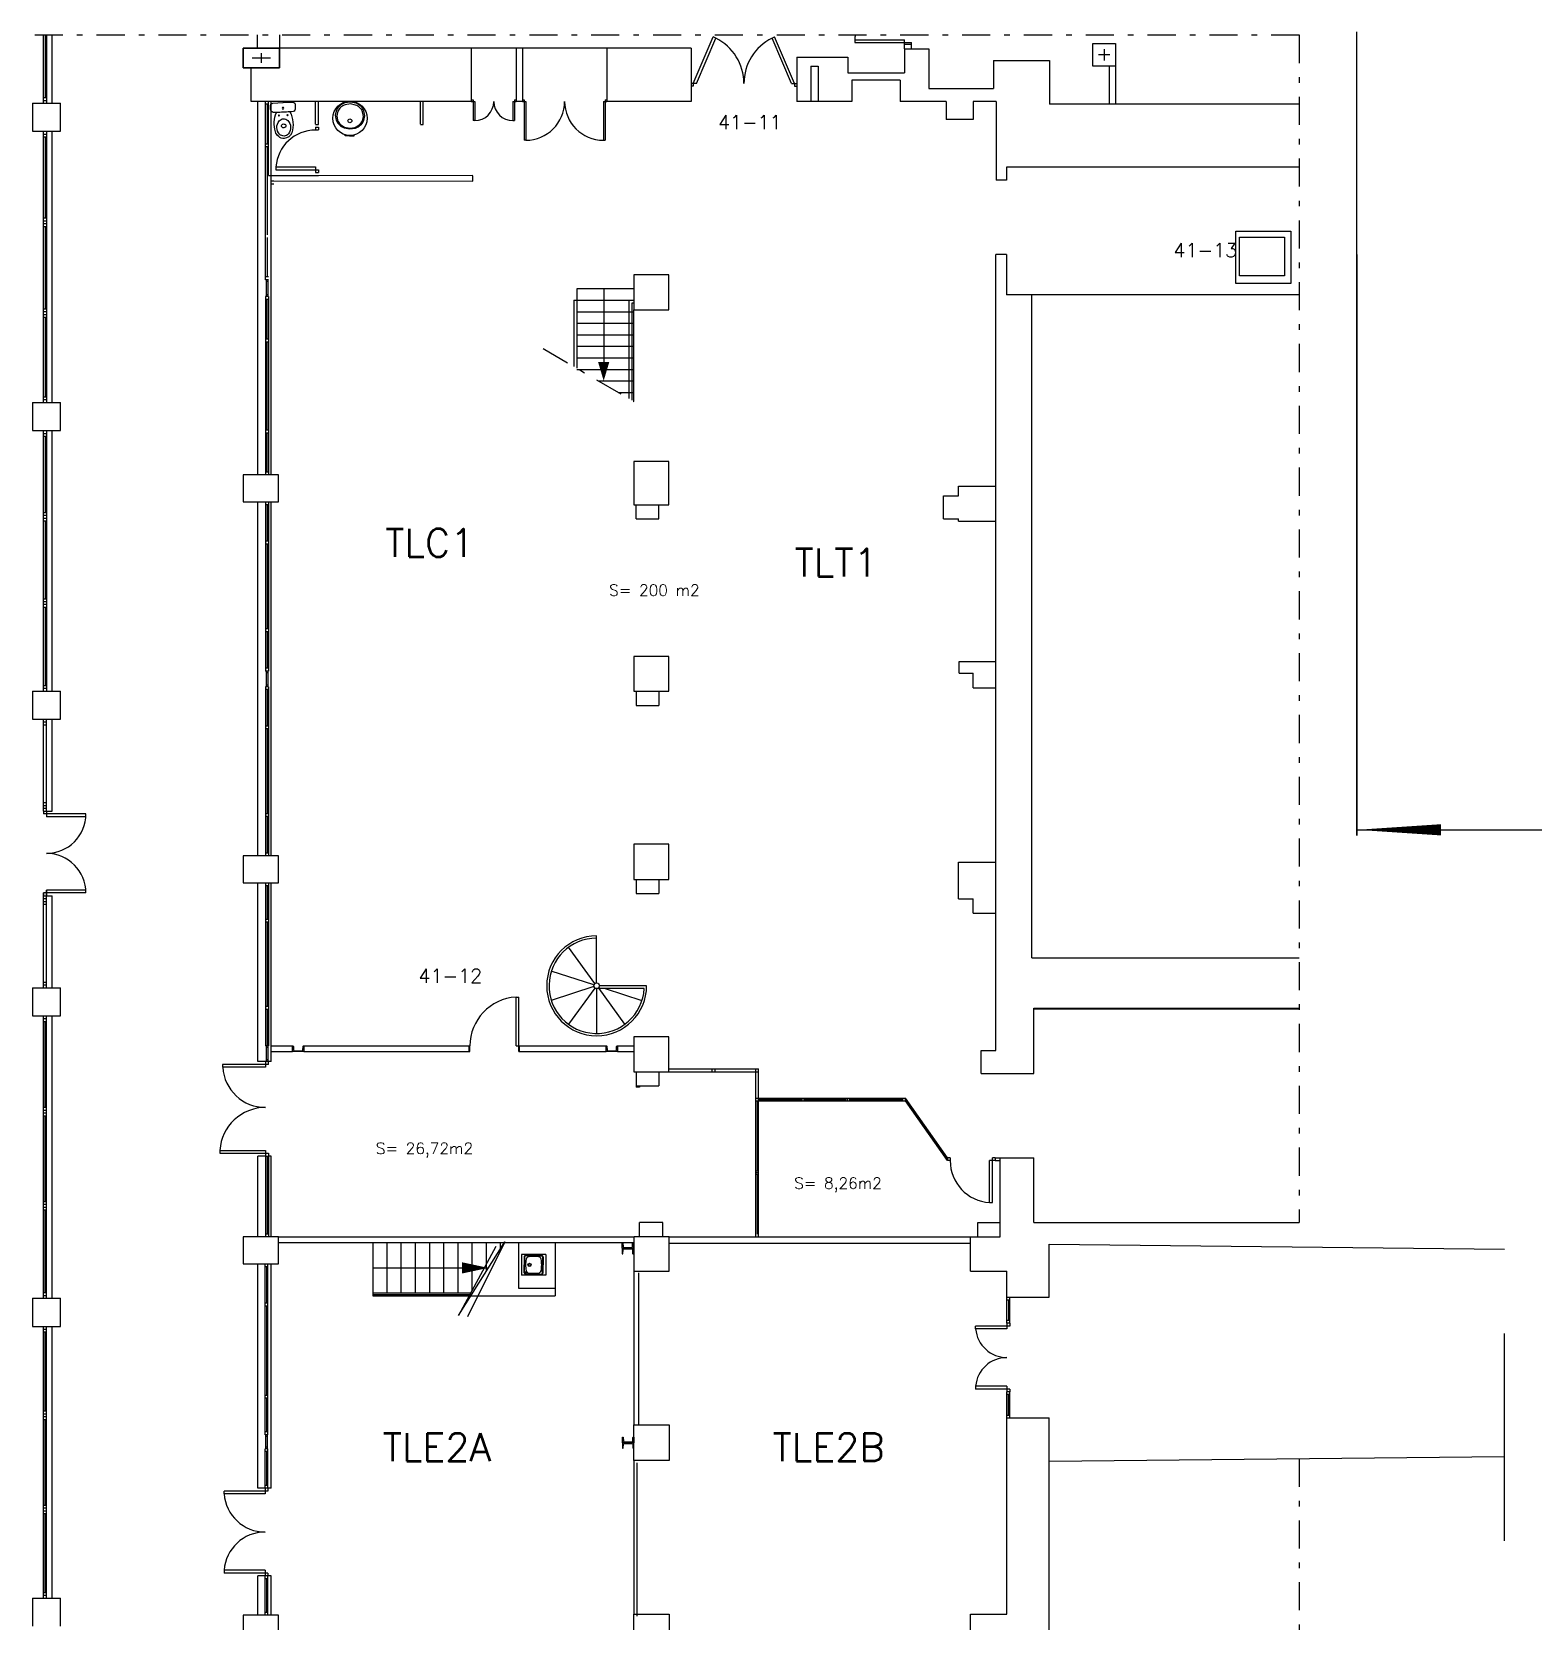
# Model space of a CAD drawing. Extents: x 546 to 754, y 37 to 203.
# Drawn here: x 584.58 to 611.29, y 174.6 to 202.89 of the extents above; entities that cross this region are included whole.
import ezdxf

# ---------------------------------------------------------------- set-up
doc = ezdxf.new("R2010")
doc.units = 0
doc.header["$MEASUREMENT"] = 0
doc.linetypes.add('TRAZO_Y_PUNTO', pattern=[1, 0.5, -0.25, 0, -0.25])
doc.layers.get('0').update_dxf_attribs({"linetype": 'CONTINUOUS'})
for name, color, linetype in [('ESCALERA', 4, 'CONTINUOUS'), ('MURO', 1, 'CONTINUOUS'), ('PILAR', 6, 'CONTINUOUS'), ('PORTA', 5, 'CONTINUOUS'), ('PUERTA', 5, 'CONTINUOUS'), ('SANITARIS', 4, 'CONTINUOUS'), ('SUP', 7, 'CONTINUOUS'), ('TABI', 3, 'CONTINUOUS'), ('TABIQUE', 3, 'CONTINUOUS'), ('VENTANA', 2, 'CONTINUOUS')]:
    doc.layers.add(name, color=color, linetype=linetype)
doc.styles.add('ROMANS8', font='simplex.shx')
doc.styles.add('SIMPLEX', font='simplex.shx')
doc.styles.get("Standard").update_dxf_attribs({"font": 'simplex.shx'})

# ---------------------------------------------------------------- blocks, each defined once
blk = doc.blocks.new('PILAR')
for p, q in [((-0.5, 0.5), (-0.5, -0.5)), ((0.5, 0.5), (-0.5, 0.5)), ((0.5, -0.5), (0.5, 0.5)), ((-0.25, 0), (0.25, 0)), ((0, -0.25), (0, 0.25)), ((-0.5, -0.5), (0.5, -0.5))]:
    blk.add_line(p, q)
blk.add_3dface([(0.5, -0.5, 1), (-0.5, -0.5, 1), (-0.5, 0.5, 1), (0.5, 0.5, 1)])
blk = doc.blocks.new('UPN')
blk.add_lwpolyline([(0, 0), (0.0005, 0), (0.0005, 0.00002, 0.391021), (0.00046, 0.00007), (0.00014, 0.00009, -0.391021), (0.00006, 0.00018), (0.00006, 0.00082, -0.391021), (0.00014, 0.00091), (0.00046, 0.00093, 0.391021), (0.0005, 0.00098), (0.0005, 0.001), (0, 0.001), (0, 0)], format="xyb", close=True)
blk = doc.blocks.new('013105')
for p, q in [((-0.32, 0), (0.32, 0)), ((-0.32, -0.55), (-0.32, 0)), ((0.32, -0.55), (0.32, 0)), ((-0.248, -0.066), (-0.248, -0.275)), ((-0.248, -0.484), (-0.248, -0.275)), ((-0.237, -0.066), (-0.237, -0.275)), ((-0.237, -0.484), (-0.237, -0.275)), ((0.038, -0.022), (-0.204, -0.022)), ((0.038, -0.033), (-0.204, -0.033)), ((0.038, -0.022), (0.204, -0.022)), ((0.038, -0.033), (0.204, -0.033)), ((0.237, -0.066), (0.237, -0.275)), ((0.237, -0.484), (0.237, -0.275)), ((0.248, -0.066), (0.248, -0.275)), ((0.248, -0.484), (0.248, -0.275)), ((-0.32, -0.55), (0.32, -0.55)), ((0.038, -0.517), (-0.204, -0.517)), ((0.038, -0.528), (-0.204, -0.528)), ((0.038, -0.517), (0.204, -0.517)), ((0.038, -0.528), (0.204, -0.528))]:
    blk.add_line(p, q)
for centre, radius in [((0.107, -0.275), 0.0418), ((0.107, -0.275), 0.0303), ((0.207, -0.073), 0.0209)]:
    blk.add_circle(centre, radius)
for centre, radius, start, end in [((-0.204, -0.066), 0.044, 90, 180), ((-0.204, -0.066), 0.033, 90, 180), ((0.612, -0.275), 0.825, 169.6188, 180), ((0.612, -0.275), 0.825, 180, 190.3812), ((-0.118, -0.141), 0.0825, 97.23, 169.6188), ((0.021, -1.771), 1.718, 89.9987, 95.0083), ((0.022, -0.878), 0.825, 82.77, 90), ((0.115, -0.141), 0.0825, 10.3812, 82.77), ((-0.615, -0.275), 0.825, 0, 10.3812), ((-0.615, -0.275), 0.825, 349.6188, 0), ((0.204, -0.066), 0.044, 0, 90), ((0.204, -0.066), 0.033, 0, 90), ((-0.204, -0.484), 0.044, 180, 270), ((-0.204, -0.484), 0.033, 180, 270), ((-0.118, -0.409), 0.0825, 190.3812, 262.77), ((0.021, 1.221), 1.718, 264.9917, 270.0013), ((0.022, 0.328), 0.825, 270, 277.23), ((0.115, -0.409), 0.0825, 277.23, 349.6188), ((0.204, -0.484), 0.044, 270, 0), ((0.204, -0.484), 0.033, 270, 0)]:
    blk.add_arc(centre, radius, start, end)
blk = doc.blocks.new('SANIA045')
blk.add_lwpolyline([(-0.176, -0.001, 0.467994), (-0.22, -0.062), (-0.219, -0.11, 0.362266), (-0.177, -0.168, 0.003061), (-0.12, -0.17, 0.200943), (-0.14, -0.545, 0.287945), (0, -0.64, 0.345667), (0.15, -0.513, 0.183095), (0.12, -0.17, 0.003061), (0.177, -0.168, 0.362197), (0.219, -0.11), (0.22, -0.062, 0.467968), (0.176, -0.001), (0, 0), (-0.176, -0.001)], format="xyb", close=True)
for centre, radius in [((-0.077, -0.228), 0.01), ((0, -0.101), 0.015), ((0, -0.101), 0.015), ((0.077, -0.228), 0.01)]:
    blk.add_circle(centre, radius)
for centre, radius, start, end in [((0.048, 4.524), 4.697, 267.947, 269.4107), ((-0.048, 4.524), 4.697, 270.5893, 272.0531), ((0.056, -0.442), 0.179, 137.9157, 221.6581), ((0.003, -0.483), 0.113, 224.1157, 268.6031), ((0.004, -0.404), 0.115, 91.7437, 134.6177), ((-0.007, -0.416), 0.0338, 116.4439, 162.0713), ((0.004, -0.409), 0.0434, 175.6422, 265.2374), ((0.012, -0.499), 0.118, 95.6646, 106.8515), ((-0.004, -0.404), 0.115, 45.3823, 88.2563), ((-0.012, -0.499), 0.118, 73.1485, 84.3354), ((-0.004, -0.409), 0.0434, 274.7626, 4.3578), ((-0.003, -0.483), 0.113, 271.3969, 315.8843), ((0.007, -0.416), 0.0338, 17.9287, 63.5561), ((-0.056, -0.442), 0.179, 318.3419, 42.0843)]:
    blk.add_arc(centre, radius, start, end)
blk.add_attdef('CODIGO', (-0.009, -0.013), '', height=0.000001)
blk = doc.blocks.new('SANLB060')
at = {"color": 0, "linetype": 'ByBlock'}
for p, q in [((0, 0), (-0.079, 0)), ((-0.079, 0), (-0.079, -0.022)), ((0, 0), (0.079, 0)), ((0.079, 0), (0.08, 0)), ((0.079, 0), (0.079, -0.022))]:
    blk.add_line(p, q, dxfattribs=at)
for points in [[(0, -0.122), (-0.102, -0.139, 0.094786), (-0.187, -0.19, 0.10165), (-0.25, -0.275), (-0.266, -0.359), (-0.247, -0.449, 0.10165), (-0.191, -0.529, 0.094786), (-0.107, -0.582), (-0.005, -0.601), (0.097, -0.584, 0.094786), (0.182, -0.533, 0.10165), (0.24, -0.455), (0.261, -0.364), (0.242, -0.273, 0.10165), (0.185, -0.194, 0.094786), (0.102, -0.141)], [(0, -0.136), (-0.092, -0.152, 0.094786), (-0.168, -0.198, 0.10165), (-0.225, -0.274), (-0.239, -0.349), (-0.223, -0.431, 0.10165), (-0.172, -0.503, 0.094786), (-0.096, -0.55), (-0.005, -0.568), (0.087, -0.552, 0.094786), (0.164, -0.507, 0.10165), (0.216, -0.436), (0.235, -0.355), (0.218, -0.273, 0.10165), (0.167, -0.201, 0.094786), (0.092, -0.154)]]:
    blk.add_lwpolyline(points, format="xyb", close=True, dxfattribs=at)
for centre, radius in [((-0.001, -0.312), 0.306), ((0, -0.267), 0.0347)]:
    blk.add_circle(centre, radius, dxfattribs=at)

msp = doc.modelspace()

# ---------------------------------------------------------------- linework, layer by layer
at = {"linetype": 'TRAZO_Y_PUNTO'}
for p, q in [((583.53, 202.83), (607.126, 202.83)), ((607.126, 202.83), (607.126, 181.7)), ((593.677, 197.248), (595.286, 196.309)), ((607.126, 177.497), (607.126, 163.311))]:
    msp.add_line(p, q, dxfattribs=at)
msp.add_line((608.152, 188.685), (613.793, 188.685))
msp.add_lwpolyline([(608.152, 188.685, 0, 0.2, 0), (609.652, 188.685, 0.2, 0.2, 0)], format="xyseb")
at = {"layer": 'ESCALERA'}
for p, q in [((594.277, 198.313), (594.277, 196.898)), ((595.282, 198.313), (594.277, 198.313)), ((594.752, 198.313), (594.752, 197.01)), ((594.222, 198.108), (595.282, 198.108)), ((594.222, 198.108), (594.222, 196.93)), ((595.202, 198.108), (595.282, 198.108)), ((595.202, 198.108), (595.202, 196.358)), ((595.282, 198.058), (595.252, 198.058)), ((595.252, 198.058), (595.252, 196.329)), ((594.272, 197.903), (595.282, 197.903)), ((594.272, 197.698), (595.281, 197.698)), ((595.282, 197.94), (595.282, 196.312)), ((594.272, 197.493), (595.281, 197.493)), ((594.272, 197.289), (595.281, 197.289)), ((594.272, 197.084), (595.281, 197.084)), ((594.272, 196.879), (595.28, 196.879)), ((594.661, 196.674), (595.28, 196.674)), ((595.012, 196.469), (595.28, 196.469)), ((594.627, 185.96), (594.627, 186.799)), ((594.597, 185.951), (594.128, 186.596)), ((594.579, 185.926), (593.82, 186.172)), ((594.579, 185.895), (593.82, 185.648)), ((594.597, 185.87), (594.128, 185.224)), ((595.473, 185.86), (594.627, 185.86)), ((594.627, 185.86), (594.627, 185.062)), ((594.663, 185.86), (595.125, 185.224)), ((595.515, 185.91), (594.677, 185.91)), ((594.781, 185.86), (595.433, 185.648)), ((590.647, 181.34), (590.647, 180.39)), ((590.647, 181.34), (590.647, 180.39)), ((590.899, 180.44), (590.899, 181.34)), ((591.151, 180.44), (591.151, 181.34)), ((591.404, 180.44), (591.404, 181.34)), ((591.656, 180.44), (591.656, 181.34)), ((591.908, 180.44), (591.908, 181.34)), ((592.161, 180.44), (592.161, 181.34)), ((592.167, 180.04), (592.991, 181.356)), ((592.991, 181.356), (592.331, 180.019)), ((592.413, 180.494), (592.413, 181.34)), ((592.665, 180.835), (592.665, 181.34)), ((592.918, 181.239), (592.918, 181.34)), ((592.834, 181.27), (592.167, 180.04)), ((590.647, 180.89), (592.699, 180.89)), ((592.384, 180.44), (590.647, 180.44)), ((592.368, 180.41), (590.647, 180.41)), ((590.899, 180.39), (590.899, 180.41)), ((591.151, 180.39), (591.151, 180.41)), ((591.404, 180.39), (591.404, 180.41)), ((591.656, 180.39), (591.656, 180.41)), ((591.908, 180.39), (591.908, 180.41)), ((592.161, 180.39), (592.161, 180.41))]:
    msp.add_line(p, q, dxfattribs=at)
for points in [[(594.752, 196.674, 0, 0.2, 0), (594.752, 197.01, 0.2, 0.2, 0)], [(592.699, 180.89, 0, 0.2, 0), (592.232, 180.89, 0.2, 0.2, 0)]]:
    msp.add_lwpolyline(points, format="xyseb", dxfattribs=at)
msp.add_circle((594.627, 185.91), 0.05, dxfattribs=at)
for radius, end in [(0.889, 360), (0.848, 356.6201)]:
    msp.add_arc((594.627, 185.91), radius, 90, end, dxfattribs=at)
at = {"layer": 'MURO'}
for p, q in [((588.587, 202.83), (588.587, 202.595)), ((588.987, 202.83), (588.987, 202.595)), ((596.287, 202.595), (588.987, 202.595)), ((596.287, 202.595), (588.987, 202.595)), ((596.307, 202.595), (588.987, 202.595)), ((592.397, 202.595), (592.397, 201.645)), ((593.197, 202.595), (593.197, 201.645)), ((593.307, 202.595), (593.307, 201.645)), ((594.807, 202.595), (594.807, 201.645)), ((596.307, 202.595), (596.307, 201.645)), ((600.107, 202.585), (600.537, 202.585)), ((600.107, 202.585), (600.107, 202.155)), ((600.107, 202.585), (600.537, 202.585)), ((600.107, 202.585), (600.107, 202.155)), ((600.537, 202.585), (600.537, 201.875)), ((600.537, 202.585), (600.537, 201.875)), ((588.477, 201.645), (588.477, 202.245)), ((598.187, 202.435), (598.187, 201.645)), ((598.187, 202.435), (599.097, 202.435)), ((598.187, 202.435), (599.097, 202.435)), ((598.437, 202.275), (598.437, 201.645)), ((598.437, 202.275), (598.567, 202.275)), ((598.567, 202.275), (598.567, 201.645)), ((599.097, 202.435), (599.097, 202.155)), ((599.097, 202.435), (599.097, 202.155)), ((601.687, 202.375), (602.687, 202.375)), ((601.687, 202.375), (601.687, 201.875)), ((601.687, 202.375), (602.687, 202.375)), ((601.687, 202.375), (601.687, 201.875)), ((602.687, 202.375), (602.687, 201.595)), ((602.687, 202.375), (602.687, 201.595)), ((599.097, 202.155), (600.107, 202.155)), ((599.097, 202.155), (600.107, 202.155)), ((599.167, 202.025), (599.167, 201.645)), ((600.027, 202.025), (599.167, 202.025)), ((600.027, 202.025), (600.027, 201.645)), ((600.537, 201.875), (601.687, 201.875)), ((600.537, 201.875), (601.687, 201.875)), ((592.397, 201.645), (588.477, 201.645)), ((588.597, 195), (588.597, 201.645)), ((588.837, 195), (588.837, 201.645)), ((593.307, 201.645), (593.197, 201.645)), ((596.307, 201.645), (594.807, 201.645)), ((599.167, 201.645), (598.187, 201.645)), ((600.847, 201.645), (600.027, 201.645)), ((600.847, 201.645), (600.847, 201.325)), ((601.737, 201.645), (601.327, 201.645)), ((601.327, 201.645), (601.327, 201.325)), ((601.737, 201.645), (601.737, 200.245)), ((605.417, 201.595), (602.687, 201.595)), ((607.126, 201.595), (602.687, 201.595)), ((601.327, 201.325), (600.847, 201.325)), ((601.917, 200.245), (601.737, 200.245)), ((601.917, 200.475), (601.917, 200.245)), ((607.126, 200.475), (601.917, 200.475)), ((601.917, 198.925), (601.727, 198.925)), ((601.727, 184.76), (601.727, 198.925)), ((601.917, 198.925), (601.917, 198.205)), ((608.152, 198.925), (608.152, 188.585)), ((595.912, 198.56), (595.287, 198.56)), ((595.287, 198.56), (595.287, 197.94)), ((595.912, 197.94), (595.912, 198.56)), ((588.787, 198.473), (588.737, 198.473)), ((588.747, 198.473), (588.747, 198.173)), ((588.777, 198.443), (588.747, 198.443)), ((588.777, 198.473), (588.777, 198.173)), ((588.787, 198.173), (588.737, 198.173)), ((588.787, 198.173), (588.737, 198.173)), ((588.777, 198.203), (588.747, 198.203)), ((607.126, 198.205), (601.917, 198.205)), ((602.367, 186.41), (602.367, 198.205)), ((595.287, 197.94), (595.912, 197.94)), ((600.797, 194.22), (600.797, 194.63)), ((600.797, 194.63), (601.067, 194.63)), ((601.067, 194.8), (601.727, 194.8)), ((601.067, 194.63), (601.067, 194.8)), ((588.597, 188.22), (588.597, 194.52)), ((588.837, 188.22), (588.837, 194.52)), ((595.332, 194.22), (595.332, 194.47)), ((595.732, 194.22), (595.732, 194.47)), ((595.332, 194.22), (595.732, 194.22)), ((600.797, 194.22), (601.067, 194.22)), ((601.067, 194.18), (601.067, 194.22)), ((601.067, 194.18), (601.727, 194.18)), ((588.787, 191.51), (588.737, 191.51)), ((588.747, 191.51), (588.747, 191.23)), ((588.777, 191.48), (588.747, 191.48)), ((588.777, 191.51), (588.777, 191.23)), ((601.077, 191.68), (601.727, 191.68)), ((601.077, 191.47), (601.077, 191.68)), ((588.787, 191.23), (588.737, 191.23)), ((588.777, 191.26), (588.747, 191.26)), ((601.077, 191.47), (601.327, 191.47)), ((601.327, 191.21), (601.327, 191.47)), ((601.327, 191.21), (601.727, 191.21)), ((595.332, 191.15), (595.332, 190.9)), ((595.732, 191.15), (595.732, 190.9)), ((595.332, 190.9), (595.732, 190.9)), ((601.067, 188.11), (601.727, 188.11)), ((601.067, 187.46), (601.067, 188.11)), ((595.332, 187.8), (595.332, 187.55)), ((595.732, 187.8), (595.732, 187.55)), ((588.597, 184.56), (588.597, 187.74)), ((588.837, 184.56), (588.837, 187.74)), ((595.332, 187.55), (595.732, 187.55)), ((601.067, 187.46), (601.327, 187.46)), ((601.327, 187.2), (601.327, 187.46)), ((601.327, 187.2), (601.727, 187.2)), ((602.367, 186.41), (607.126, 186.41)), ((602.407, 185.51), (607.126, 185.51)), ((602.407, 184.35), (602.407, 185.51)), ((595.287, 185), (595.287, 184.38)), ((588.787, 184.84), (588.737, 184.84)), ((588.787, 184.84), (588.747, 184.84)), ((588.747, 184.84), (588.747, 184.56)), ((588.777, 184.81), (588.747, 184.81)), ((588.777, 184.84), (588.777, 184.56)), ((601.467, 184.35), (601.467, 184.76)), ((601.467, 184.76), (601.727, 184.76)), ((588.837, 184.56), (588.597, 184.56)), ((588.777, 184.59), (588.747, 184.59)), ((595.332, 184.38), (595.332, 184.13)), ((595.332, 184.13), (595.732, 184.13)), ((595.732, 184.38), (595.732, 184.13)), ((601.467, 184.35), (602.407, 184.35)), ((588.597, 181.44), (588.597, 182.88)), ((588.737, 182.88), (588.597, 182.88)), ((588.837, 182.88), (588.787, 182.88)), ((588.837, 181.44), (588.837, 182.88)), ((601.807, 182.85), (602.407, 182.85)), ((601.807, 181.44), (601.807, 182.85)), ((602.407, 181.7), (602.407, 182.85)), ((595.392, 181.44), (595.392, 181.7)), ((595.802, 181.7), (595.392, 181.7)), ((595.802, 181.44), (595.802, 181.7)), ((601.407, 181.7), (601.807, 181.7)), ((601.407, 181.44), (601.407, 181.7)), ((601.277, 181.44), (601.807, 181.44)), ((601.277, 180.83), (601.277, 181.44)), ((602.677, 180.37), (602.677, 181.31)), ((602.677, 181.31), (610.777, 181.225)), ((588.597, 176.97), (588.597, 180.96)), ((588.837, 176.97), (588.837, 180.96)), ((601.277, 180.83), (601.927, 180.83)), ((601.927, 180.37), (601.927, 180.83)), ((601.927, 180.37), (602.677, 180.37)), ((610.777, 176.035), (610.777, 179.725)), ((601.927, 174.73), (601.927, 178.22)), ((601.927, 178.22), (602.677, 178.22)), ((602.677, 174.09), (602.677, 178.22)), ((588.777, 177.92), (588.727, 177.92)), ((588.737, 177.92), (588.737, 177.67)), ((588.767, 177.92), (588.767, 177.67)), ((588.777, 177.67), (588.727, 177.67)), ((588.767, 177.89), (588.737, 177.89)), ((588.767, 177.7), (588.737, 177.7)), ((602.677, 177.45), (610.777, 177.535)), ((588.837, 176.97), (588.597, 176.97)), ((588.597, 174.71), (588.597, 175.41)), ((588.837, 175.41), (588.597, 175.41)), ((588.837, 174.71), (588.837, 175.41)), ((601.277, 174.73), (601.927, 174.73)), ((601.277, 174.09), (601.277, 174.73))]:
    msp.add_line(p, q, dxfattribs=at)
at = {"layer": 'MURO', "color": 7}
msp.add_line((608.152, 188.585), (608.152, 202.885), dxfattribs=at)
at = {"layer": 'MURO', "color": 80}
for p, q in [((602.407, 185.5), (607.126, 185.5)), ((602.407, 181.7), (607.126, 181.7))]:
    msp.add_line(p, q, dxfattribs=at)
at = {"layer": 'MURO'}
for points in [[(595.912, 194.47), (595.912, 195.24), (595.287, 195.24), (595.287, 194.47)], [(588.967, 195), (588.337, 195), (588.337, 194.52), (588.967, 194.52)], [(595.287, 191.15), (595.912, 191.15), (595.912, 191.77), (595.287, 191.77)], [(595.912, 187.8), (595.912, 188.43), (595.287, 188.43), (595.287, 187.8)], [(588.967, 188.22), (588.337, 188.22), (588.337, 187.74), (588.967, 187.74)], [(588.967, 181.44), (588.337, 181.44), (588.337, 180.96), (588.967, 180.96)], [(595.917, 180.83), (595.917, 181.44), (595.287, 181.44), (595.287, 180.83)], [(595.287, 177.46), (595.287, 178.1), (595.917, 178.1), (595.917, 177.46)], [(588.967, 174.71), (588.337, 174.71), (588.337, 174.23), (588.967, 174.23)], [(595.287, 174.09), (595.287, 174.73), (595.917, 174.73), (595.917, 174.09)]]:
    msp.add_lwpolyline(points, close=True, dxfattribs=at)
msp.add_lwpolyline([(595.287, 184.38), (595.912, 184.38), (595.912, 185), (595.287, 185)], dxfattribs=at)
at = {"layer": 'PILAR'}
for p, q in [((603.657, 202.575), (603.657, 202.375)), ((603.757, 202.475), (603.557, 202.475))]:
    msp.add_line(p, q, dxfattribs=at)
at = {"layer": 'PILAR', "color": 6}
for p, q in [((584.587, 201.615), (585.087, 201.615)), ((584.587, 201.615), (584.587, 201.115)), ((585.087, 201.115), (585.087, 201.615)), ((584.587, 201.115), (585.087, 201.115)), ((584.587, 196.29), (585.087, 196.29)), ((584.587, 196.29), (584.587, 195.79)), ((585.087, 195.79), (585.087, 196.29)), ((584.587, 195.79), (585.087, 195.79)), ((584.587, 191.155), (585.087, 191.155)), ((584.587, 191.155), (584.587, 190.655)), ((585.087, 190.655), (585.087, 191.155)), ((584.587, 190.655), (585.087, 190.655)), ((584.587, 185.875), (585.087, 185.875)), ((584.587, 185.875), (584.587, 185.375)), ((585.087, 185.375), (585.087, 185.875)), ((584.587, 185.375), (585.087, 185.375)), ((584.587, 180.35), (585.087, 180.35)), ((584.587, 180.35), (584.587, 179.85)), ((585.087, 179.85), (585.087, 180.35)), ((584.587, 179.85), (585.087, 179.85)), ((584.587, 175.015), (585.087, 175.015)), ((584.587, 175.015), (584.587, 174.515)), ((585.087, 174.515), (585.087, 175.015))]:
    msp.add_line(p, q, dxfattribs=at)
at = {"layer": 'PILAR'}
msp.add_3dface([(603.457, 202.675), (603.857, 202.675), (603.857, 202.275), (603.457, 202.275)], dxfattribs=at)
at = {"layer": 'PORTA'}
for p, q in [((593.307, 201.675), (593.337, 201.675)), ((593.337, 201.675), (593.337, 200.956)), ((594.777, 201.675), (594.777, 200.956)), ((594.777, 201.675), (594.807, 201.675)), ((593.307, 201.645), (593.367, 201.645)), ((593.367, 201.645), (593.367, 200.955)), ((594.747, 201.645), (594.747, 200.955)), ((594.747, 201.645), (594.807, 201.645)), ((593.367, 200.955), (593.337, 200.956)), ((594.747, 200.955), (594.777, 200.955))]:
    msp.add_line(p, q, dxfattribs=at)
for centre, start, end in [((593.367, 201.645), 270, 0), ((594.747, 201.645), 180, 270)]:
    msp.add_arc(centre, 0.69, start, end, dxfattribs=at)
at = {"layer": 'PUERTA'}
for p, q in [((596.347, 201.965), (596.7, 202.793)), ((596.746, 202.773), (596.7, 202.793)), ((597.747, 202.773), (597.793, 202.793)), ((598.147, 201.965), (597.793, 202.793)), ((596.401, 201.965), (596.746, 202.773)), ((598.092, 201.965), (597.747, 202.773)), ((599.218, 202.745), (600.107, 202.745)), ((599.218, 202.745), (599.218, 202.695)), ((599.218, 202.695), (600.227, 202.695)), ((600.107, 202.665), (600.107, 202.745)), ((600.227, 202.665), (600.227, 202.695)), ((596.401, 201.965), (596.307, 201.965)), ((596.347, 201.965), (596.347, 201.915)), ((598.092, 201.965), (598.187, 201.965)), ((598.147, 201.965), (598.147, 201.915)), ((592.397, 201.675), (592.427, 201.675)), ((592.427, 201.675), (592.427, 201.306)), ((593.167, 201.675), (593.167, 201.306)), ((593.167, 201.675), (593.197, 201.675)), ((596.347, 201.915), (596.307, 201.915)), ((598.147, 201.915), (598.187, 201.915)), ((592.397, 201.645), (592.457, 201.645)), ((592.457, 201.645), (592.457, 201.305)), ((593.137, 201.645), (593.137, 201.305)), ((593.137, 201.645), (593.197, 201.645)), ((589.626, 201.188), (589.626, 201.138)), ((589.626, 201.138), (589.676, 201.138)), ((589.676, 201.188), (589.676, 201.138)), ((592.457, 201.305), (592.427, 201.306)), ((592.427, 201.306), (592.427, 201.306)), ((593.137, 201.305), (593.167, 201.305)), ((588.92, 200.48), (589.626, 200.48)), ((588.92, 200.48), (588.92, 200.43)), ((588.92, 200.43), (589.676, 200.43)), ((589.626, 200.48), (589.626, 200.38)), ((589.676, 200.43), (589.676, 200.38)), ((584.787, 189.019), (584.787, 188.969)), ((585.539, 188.969), (584.787, 188.969)), ((584.837, 189.019), (584.837, 188.919)), ((585.539, 188.919), (584.837, 188.919)), ((585.541, 187.561), (584.787, 187.561)), ((584.787, 187.561), (584.787, 187.511)), ((584.787, 187.511), (584.787, 187.561)), ((584.837, 187.611), (584.837, 187.511)), ((585.539, 187.611), (584.837, 187.611)), ((584.837, 187.511), (584.837, 187.611)), ((593.192, 184.84), (593.192, 185.709)), ((593.192, 185.709), (593.242, 185.709)), ((593.242, 184.74), (593.242, 185.709)), ((592.357, 184.84), (592.372, 184.84)), ((592.357, 184.74), (592.372, 184.74)), ((592.372, 184.74), (592.372, 184.84)), ((593.192, 184.84), (593.257, 184.84)), ((593.242, 184.74), (593.257, 184.74)), ((588.787, 184.51), (587.972, 184.51)), ((587.973, 184.46), (587.973, 184.51)), ((588.737, 184.46), (587.973, 184.46)), ((588.737, 184.56), (588.737, 184.46)), ((588.787, 184.51), (588.787, 184.56)), ((595.332, 184.12), (595.332, 184.105)), ((595.391, 184.12), (595.391, 184.105)), ((595.392, 184.105), (595.332, 184.105)), ((587.922, 182.93), (588.787, 182.93)), ((587.923, 182.98), (588.737, 182.98)), ((587.923, 182.98), (587.923, 182.93)), ((588.737, 182.98), (588.737, 182.88)), ((588.787, 182.93), (588.787, 182.88)), ((600.917, 182.85), (600.867, 182.85)), ((600.917, 182.8), (600.867, 182.8)), ((600.917, 182.85), (600.917, 182.8)), ((601.717, 182.8), (601.617, 182.8)), ((601.617, 182.052), (601.617, 182.8)), ((601.717, 182.85), (601.667, 182.85)), ((601.667, 182.052), (601.667, 182.85)), ((601.617, 182.052), (601.667, 182.052)), ((601.927, 179.905), (601.927, 179.805)), ((601.977, 179.905), (601.977, 179.855)), ((601.977, 179.855), (601.369, 179.855)), ((601.369, 179.805), (601.369, 179.855)), ((601.927, 179.805), (601.369, 179.805)), ((601.927, 178.785), (601.369, 178.785)), ((601.369, 178.785), (601.369, 178.735)), ((601.927, 178.785), (601.927, 178.685)), ((601.977, 178.735), (601.369, 178.735)), ((601.977, 178.735), (601.977, 178.685)), ((588.777, 176.92), (587.998, 176.92)), ((587.998, 176.87), (587.998, 176.92)), ((588.727, 176.87), (587.998, 176.87)), ((588.727, 176.97), (588.727, 176.87)), ((588.777, 176.97), (588.777, 176.92)), ((588.727, 175.51), (587.998, 175.51)), ((587.998, 175.51), (587.998, 175.46)), ((588.777, 175.46), (587.998, 175.46)), ((588.727, 175.51), (588.727, 175.41)), ((588.777, 175.46), (588.777, 175.41))]:
    msp.add_line(p, q, dxfattribs=at)
for centre, radius, start, end in [((600.107, 202.695), 0.89, 171.2811, 176.7794), ((596.347, 201.965), 0.9, 0, 63.6975), ((598.147, 201.965), 0.9, 116.3025, 180), ((592.457, 201.645), 0.34, 270, 0), ((593.137, 201.645), 0.34, 180, 270), ((589.626, 200.43), 0.707, 90, 175.9468), ((584.837, 188.969), 0.704, 270, 0), ((584.837, 187.561), 0.704, 0, 90), ((593.242, 184.84), 0.87, 93.2947, 180), ((588.737, 184.51), 0.765, 183.7475, 270), ((588.737, 182.93), 0.815, 90, 176.4827), ((601.667, 182.8), 0.75, 180, 266.1774), ((601.927, 179.855), 0.56, 185.1225, 270), ((601.927, 178.735), 0.56, 90, 174.8775), ((588.727, 176.92), 0.73, 183.9274, 270), ((588.727, 175.46), 0.73, 90, 176.0726)]:
    msp.add_arc(centre, radius, start, end, dxfattribs=at)
at = {"layer": 'TABIQUE'}
for p, q in [((600.107, 202.665), (600.227, 202.665)), ((600.107, 202.585), (600.107, 202.665)), ((600.227, 202.585), (600.227, 202.665)), ((603.747, 202.275), (603.747, 201.595)), ((603.857, 202.275), (603.857, 201.595)), ((588.837, 184.84), (589.217, 184.84)), ((588.837, 184.74), (589.217, 184.74)), ((589.417, 184.84), (592.357, 184.84)), ((589.417, 184.74), (592.357, 184.74)), ((592.357, 184.74), (592.357, 184.84)), ((593.257, 184.74), (593.257, 184.84)), ((593.257, 184.84), (594.797, 184.84)), ((593.257, 184.74), (594.797, 184.74)), ((594.997, 184.84), (595.287, 184.84)), ((594.997, 184.74), (595.287, 184.74)), ((595.332, 184.13), (595.332, 184.12)), ((595.391, 184.12), (595.332, 184.12)), ((595.391, 184.13), (595.391, 184.12)), ((588.957, 181.44), (595.277, 181.44)), ((588.967, 181.34), (595.277, 181.34)), ((593.237, 181.34), (593.237, 180.53)), ((593.887, 181.34), (593.887, 180.39)), ((595.917, 181.44), (601.277, 181.44)), ((595.917, 181.33), (601.277, 181.33)), ((593.237, 180.53), (593.887, 180.53)), ((590.647, 180.39), (593.887, 180.39))]:
    msp.add_line(p, q, dxfattribs=at)
at = {"layer": 'TABIQUE', "color": 3}
for p, q in [((589.626, 201.241), (589.626, 201.645)), ((589.678, 201.238), (589.678, 201.645)), ((591.491, 201.241), (591.491, 201.645)), ((591.543, 201.238), (591.543, 201.645)), ((588.927, 200.327), (592.424, 200.332)), ((592.424, 200.229), (592.424, 200.324)), ((588.858, 200.231), (592.424, 200.229)), ((595.287, 180.83), (595.287, 178.1)), ((595.287, 180.83), (595.287, 178.1)), ((595.287, 180.83), (595.287, 178.1)), ((595.287, 180.83), (595.287, 178.1)), ((595.374, 180.802), (595.374, 178.085)), ((595.287, 177.46), (595.287, 174.73)), ((595.34, 177.421), (595.34, 174.691))]:
    msp.add_line(p, q, dxfattribs=at)
for points in [[(605.999, 199.34), (606.976, 199.34), (606.976, 198.407), (605.999, 198.407)], [(606.065, 199.229), (606.865, 199.229), (606.865, 198.54), (606.065, 198.54)]]:
    msp.add_lwpolyline(points, close=True, dxfattribs=at)
at = {"layer": 'VENTANA'}
for p, q in [((584.787, 201.615), (584.787, 202.83)), ((584.812, 202.83), (584.812, 201.715)), ((584.837, 202.83), (584.837, 201.615)), ((584.937, 201.615), (584.937, 202.83)), ((584.787, 201.715), (584.837, 201.715)), ((584.787, 201.665), (584.837, 201.665)), ((584.787, 201.615), (584.837, 201.615)), ((588.737, 198.473), (588.737, 201.645)), ((588.787, 201.595), (588.737, 201.595)), ((588.762, 201.595), (588.762, 200.894)), ((588.787, 200.33), (588.787, 201.645)), ((584.787, 196.29), (584.787, 201.115)), ((584.787, 201.115), (584.837, 201.115)), ((584.837, 201.115), (584.837, 196.29)), ((584.937, 196.29), (584.937, 201.115)), ((589.626, 201.238), (589.676, 201.238)), ((589.626, 201.188), (589.676, 201.188)), ((591.491, 201.237), (591.541, 201.237)), ((584.787, 201.065), (584.837, 201.065)), ((584.787, 201.015), (584.837, 201.015)), ((584.812, 201.015), (584.812, 199.573)), ((588.737, 200.894), (588.787, 200.894)), ((588.737, 200.844), (588.787, 200.844)), ((588.762, 200.844), (588.762, 199.274)), ((589.626, 200.38), (589.676, 200.38)), ((588.833, 200.231), (588.883, 200.231)), ((588.833, 200.181), (588.883, 200.181)), ((584.787, 199.573), (584.837, 199.573)), ((584.787, 199.523), (584.837, 199.523)), ((584.787, 199.473), (584.837, 199.473)), ((584.787, 199.423), (584.837, 199.423)), ((584.812, 199.423), (584.812, 197.957)), ((588.762, 199.224), (588.762, 198.523)), ((588.787, 198.523), (588.737, 198.523)), ((588.737, 198.173), (588.737, 195)), ((588.787, 198.123), (588.737, 198.123)), ((588.762, 197.421), (588.762, 198.123)), ((588.787, 198.173), (588.787, 195)), ((584.787, 197.957), (584.837, 197.957)), ((584.787, 197.907), (584.837, 197.907)), ((584.787, 197.857), (584.837, 197.857)), ((584.787, 197.807), (584.837, 197.807)), ((584.812, 197.807), (584.812, 196.39)), ((588.737, 197.421), (588.787, 197.421)), ((588.737, 197.371), (588.787, 197.371)), ((588.762, 195.801), (588.762, 197.371)), ((584.787, 196.39), (584.837, 196.39)), ((584.787, 196.34), (584.837, 196.34)), ((584.787, 196.29), (584.837, 196.29)), ((584.787, 191.155), (584.787, 195.79)), ((584.787, 195.79), (584.837, 195.79)), ((584.787, 195.74), (584.837, 195.74)), ((584.837, 195.79), (584.837, 191.155)), ((584.937, 191.155), (584.937, 195.79)), ((588.737, 195.801), (588.787, 195.801)), ((588.737, 195.751), (588.787, 195.751)), ((588.762, 195.05), (588.762, 195.751)), ((584.787, 195.69), (584.837, 195.69)), ((584.812, 195.69), (584.812, 194.332)), ((588.787, 195.05), (588.737, 195.05)), ((584.787, 194.332), (584.837, 194.332)), ((588.737, 194.52), (588.737, 191.51)), ((588.787, 194.47), (588.737, 194.47)), ((588.762, 194.47), (588.762, 193.82)), ((588.787, 194.52), (588.787, 191.51)), ((584.787, 194.282), (584.837, 194.282)), ((584.787, 194.232), (584.837, 194.232)), ((584.787, 194.182), (584.837, 194.182)), ((584.812, 194.182), (584.812, 192.798)), ((588.787, 193.82), (588.737, 193.82)), ((588.787, 193.77), (588.737, 193.77)), ((588.762, 193.77), (588.762, 192.26)), ((584.787, 192.798), (584.837, 192.798)), ((584.787, 192.748), (584.837, 192.748)), ((584.787, 192.698), (584.837, 192.698)), ((584.787, 192.648), (584.837, 192.648)), ((584.812, 192.648), (584.812, 191.255)), ((588.787, 192.26), (588.737, 192.26)), ((588.787, 192.21), (588.737, 192.21)), ((588.762, 192.21), (588.762, 191.56)), ((588.787, 191.56), (588.737, 191.56)), ((584.787, 191.255), (584.837, 191.255)), ((584.787, 191.205), (584.837, 191.205)), ((588.737, 191.23), (588.737, 188.22)), ((588.787, 191.23), (588.787, 188.22)), ((584.787, 191.155), (584.837, 191.155)), ((588.787, 191.18), (588.737, 191.18)), ((588.762, 191.18), (588.762, 190.53)), ((584.787, 190.655), (584.837, 190.655)), ((584.787, 189.019), (584.787, 190.655)), ((584.837, 189.019), (584.837, 190.655)), ((584.937, 189.019), (584.937, 190.655)), ((584.787, 190.605), (584.837, 190.605)), ((584.787, 190.555), (584.837, 190.555)), ((588.787, 190.53), (588.737, 190.53)), ((588.787, 190.48), (588.737, 190.48)), ((588.762, 190.48), (588.762, 188.97)), ((584.787, 189.169), (584.837, 189.169)), ((584.787, 189.119), (584.837, 189.119)), ((584.787, 189.069), (584.837, 189.069)), ((584.787, 189.019), (584.937, 189.019)), ((588.787, 188.97), (588.737, 188.97)), ((588.787, 188.92), (588.737, 188.92)), ((588.762, 188.92), (588.762, 188.27)), ((588.787, 188.27), (588.737, 188.27)), ((588.737, 187.74), (588.737, 184.84)), ((588.787, 187.69), (588.737, 187.69)), ((588.762, 187.69), (588.762, 187.09)), ((588.787, 187.74), (588.787, 184.84)), ((584.787, 185.875), (584.787, 187.511)), ((584.787, 187.511), (584.937, 187.511)), ((584.787, 187.461), (584.837, 187.461)), ((584.787, 187.411), (584.837, 187.411)), ((584.787, 187.361), (584.837, 187.361)), ((584.837, 185.875), (584.837, 187.511)), ((584.937, 185.875), (584.937, 187.511)), ((588.787, 187.09), (588.737, 187.09)), ((588.787, 187.04), (588.737, 187.04)), ((588.762, 187.04), (588.762, 185.54)), ((584.787, 185.975), (584.837, 185.975)), ((584.787, 185.925), (584.837, 185.925)), ((584.787, 185.875), (584.837, 185.875)), ((588.787, 185.54), (588.737, 185.54)), ((584.787, 185.375), (584.837, 185.375)), ((584.787, 180.35), (584.787, 185.375)), ((584.787, 185.325), (584.837, 185.325)), ((584.787, 185.275), (584.837, 185.275)), ((584.812, 183.748), (584.812, 185.275)), ((584.837, 180.35), (584.837, 185.375)), ((584.937, 180.35), (584.937, 185.375)), ((588.787, 185.49), (588.737, 185.49)), ((588.762, 185.49), (588.762, 184.84)), ((595.912, 184.43), (597.507, 184.43)), ((596.684, 184.38), (596.684, 184.43)), ((596.734, 184.38), (596.734, 184.43)), ((597.457, 181.44), (597.457, 184.43)), ((597.507, 183.71), (597.507, 184.43)), ((595.912, 184.38), (597.507, 184.38)), ((597.457, 183.91), (599.937, 183.91)), ((597.457, 183.86), (597.507, 183.86)), ((597.462, 183.91), (600.122, 183.91)), ((597.462, 183.86), (600.122, 183.86)), ((597.482, 183.86), (597.482, 182.61)), ((597.507, 183.885), (598.27, 183.885)), ((598.27, 183.86), (598.27, 183.91)), ((598.3, 183.86), (598.3, 183.91)), ((598.33, 183.86), (598.33, 183.91)), ((598.33, 183.885), (599.063, 183.885)), ((599.063, 183.86), (599.063, 183.91)), ((599.093, 183.86), (599.093, 183.91)), ((599.123, 183.86), (599.123, 183.91)), ((599.123, 183.885), (600.072, 183.885)), ((600.072, 183.86), (600.072, 183.91)), ((600.122, 183.86), (600.122, 183.91)), ((600.867, 182.85), (600.122, 183.91)), ((600.122, 183.86), (600.142, 183.882)), ((600.867, 182.8), (600.122, 183.86)), ((600.132, 183.871), (600.857, 182.839)), ((584.787, 183.748), (584.837, 183.748)), ((584.787, 183.698), (584.837, 183.698)), ((584.787, 183.648), (584.837, 183.648)), ((584.787, 183.598), (584.837, 183.598)), ((584.812, 182.073), (584.812, 183.598)), ((597.507, 181.44), (597.507, 183.71)), ((588.737, 182.88), (588.737, 181.44)), ((588.737, 182.88), (588.787, 182.88)), ((588.762, 182.88), (588.762, 181.49)), ((588.787, 182.88), (588.787, 181.44)), ((600.867, 182.85), (600.847, 182.829)), ((600.867, 182.85), (600.867, 182.8)), ((601.717, 182.85), (601.717, 182.8)), ((601.717, 182.85), (601.807, 182.85)), ((601.717, 182.8), (601.807, 182.8)), ((597.507, 182.61), (597.457, 182.61)), ((597.507, 182.58), (597.457, 182.58)), ((597.507, 182.55), (597.457, 182.55)), ((597.482, 182.55), (597.482, 181.49)), ((597.507, 182.605), (597.507, 182.605)), ((584.787, 182.073), (584.837, 182.073)), ((584.787, 182.023), (584.837, 182.023)), ((584.787, 181.973), (584.837, 181.973)), ((584.787, 181.923), (584.837, 181.923)), ((584.812, 180.45), (584.812, 181.923)), ((588.787, 181.49), (588.737, 181.49)), ((588.727, 177.92), (588.727, 180.96)), ((588.777, 180.91), (588.727, 180.91)), ((588.752, 180.91), (588.752, 180.26)), ((588.777, 177.92), (588.777, 180.96)), ((584.787, 180.45), (584.837, 180.45)), ((584.787, 180.4), (584.837, 180.4)), ((584.787, 180.35), (584.837, 180.35)), ((588.777, 180.26), (588.727, 180.26)), ((588.777, 180.21), (588.727, 180.21)), ((588.752, 180.21), (588.752, 178.62)), ((601.927, 179.905), (601.927, 180.37)), ((601.927, 180.32), (601.977, 180.32)), ((601.952, 180.32), (601.952, 179.955)), ((601.977, 179.905), (601.977, 180.37)), ((601.977, 179.955), (601.927, 179.955)), ((601.977, 179.905), (601.927, 179.905)), ((584.787, 179.85), (584.837, 179.85)), ((584.787, 175.015), (584.787, 179.85)), ((584.787, 179.8), (584.837, 179.8)), ((584.787, 179.75), (584.837, 179.75)), ((584.812, 178.345), (584.812, 179.75)), ((584.837, 175.015), (584.837, 179.85)), ((584.937, 175.015), (584.937, 179.85)), ((588.777, 178.62), (588.727, 178.62)), ((588.777, 178.57), (588.727, 178.57)), ((588.752, 178.57), (588.752, 177.97)), ((601.927, 178.22), (601.927, 178.685)), ((601.977, 178.685), (601.927, 178.685)), ((601.977, 178.635), (601.927, 178.635)), ((601.952, 178.27), (601.952, 178.635)), ((601.977, 178.22), (601.977, 178.685)), ((584.787, 178.345), (584.837, 178.345)), ((584.787, 178.295), (584.837, 178.295)), ((584.787, 178.245), (584.837, 178.245)), ((584.787, 178.195), (584.837, 178.195)), ((584.812, 176.67), (584.812, 178.195)), ((601.927, 178.27), (601.977, 178.27)), ((588.777, 177.97), (588.727, 177.97)), ((588.727, 176.97), (588.727, 177.67)), ((588.777, 177.62), (588.727, 177.62)), ((588.752, 177.62), (588.752, 177.02)), ((588.777, 176.97), (588.777, 177.67)), ((588.777, 177.02), (588.727, 177.02)), ((584.787, 176.67), (584.837, 176.67)), ((584.787, 176.62), (584.837, 176.62)), ((584.787, 176.57), (584.837, 176.57)), ((584.787, 176.52), (584.837, 176.52)), ((584.812, 175.115), (584.812, 176.52)), ((588.727, 174.71), (588.727, 175.41)), ((588.777, 175.36), (588.727, 175.36)), ((588.752, 175.36), (588.752, 174.76)), ((588.777, 174.71), (588.777, 175.41)), ((584.787, 175.115), (584.837, 175.115)), ((584.787, 175.065), (584.837, 175.065)), ((584.787, 175.015), (584.837, 175.015)), ((588.777, 174.76), (588.727, 174.76))]:
    msp.add_line(p, q, dxfattribs=at)
at = {"layer": 'VENTANA', "color": 3}
msp.add_line((588.787, 200.33), (589.676, 200.33), dxfattribs=at)

# ---------------------------------------------------------------- block references
at = {"layer": 'ESCALERA', "xscale": 0.6747370656048588, "yscale": 0.6747370656048588, "zscale": 0.6747370656048588, "rotation": 180}
msp.add_blockref('013105', (593.505, 180.758), dxfattribs=at)
at = {"layer": 'PILAR', "xscale": 0.65, "yscale": 0.35, "zscale": 0.0001}
msp.add_blockref('PILAR', (588.662, 202.42), dxfattribs=at)
at = {"layer": 'PILAR', "color": 4, "yscale": 200, "zscale": 200, "rotation": 270}
for p, xscale in [((589.217, 184.74), -200), ((594.797, 184.74), -200), ((595.081, 181.24), -200), ((595.081, 181.24), 200), ((595.087, 177.78), -200), ((595.087, 177.78), 200)]:
    msp.add_blockref('UPN', p, dxfattribs=dict(at, xscale=xscale))
at = {"layer": 'SANITARIS', "color": 4, "rotation": 179.0986640239219}
msp.add_blockref('SANLB060', (590.232, 201.034), dxfattribs=at)
at = {"layer": 'SANITARIS', "color": 4}
ref = msp.add_blockref('SANIA045', (589.041, 201.626), dxfattribs=dict(at, xscale=-1, rotation=2.388235438206188))
ref.add_attrib('CODIGO', '00000', (589.051, 201.613), dxfattribs={"layer": '0', "height": 0.000001, "rotation": 2.3882, "text_generation_flag": 2})

# ---------------------------------------------------------------- texts
at = {"layer": 'SUP', "style": 'SIMPLEX'}
for s, height, p in [('41-11', 0.25, (596.784, 201.154, -8)), ('41-13', 0.25, (604.888, 198.873, -8)), ('S= 200 m2', 0.2, (594.849, 192.849)), ('41-12', 0.25, (591.455, 185.962, -8)), ('S= 26,72m2', 0.2, (590.698, 182.917)), ('S= 8,26m2', 0.2, (598.141, 182.298))]:
    msp.add_text(s, height=height, dxfattribs=at).set_placement(p)
at = {"layer": 'TABI', "color": 4, "char_height": 0.5, "attachment_point": 1, "style": 'ROMANS8'}
for s, insert in [('TLC1', (590.865, 194.043)), ('TLT1', (598.148, 193.692)), ('TLE2A', (590.821, 177.949)), ('TLE2B', (597.757, 177.949))]:
    msp.add_mtext(s, dxfattribs=dict(at, insert=insert))

doc.saveas('drawing.dxf')
